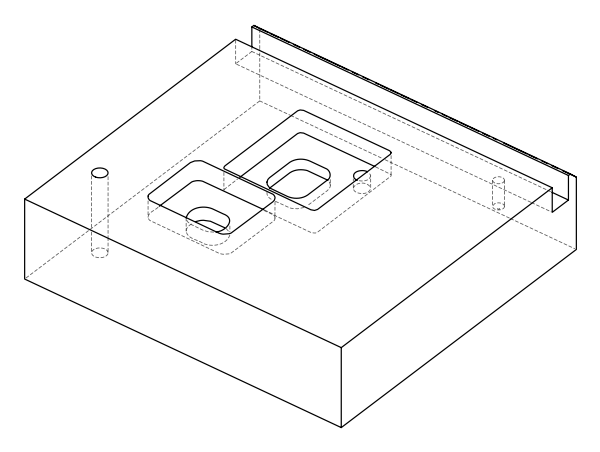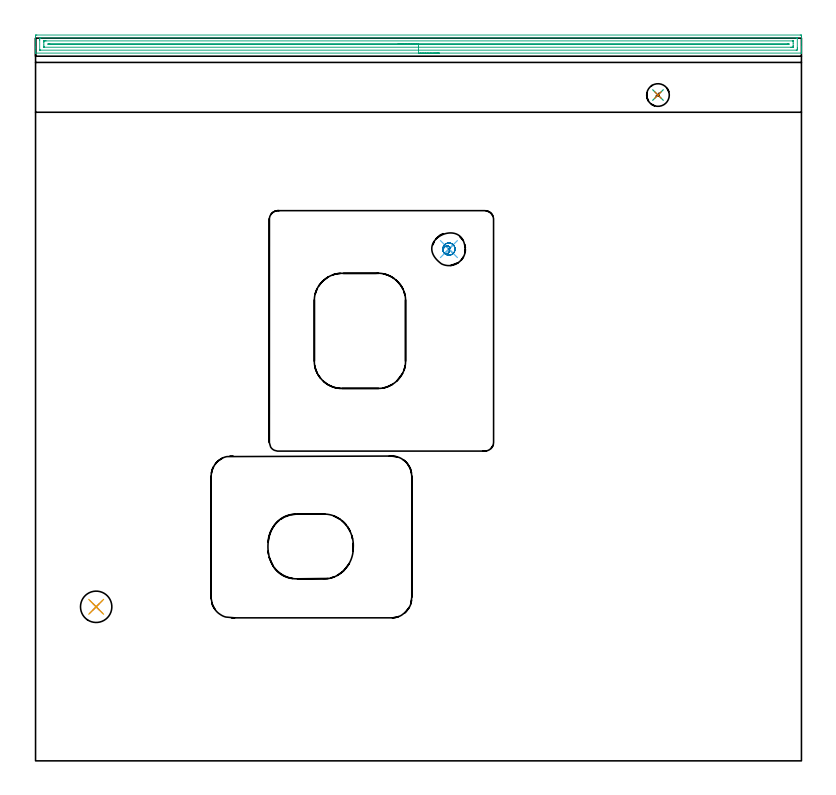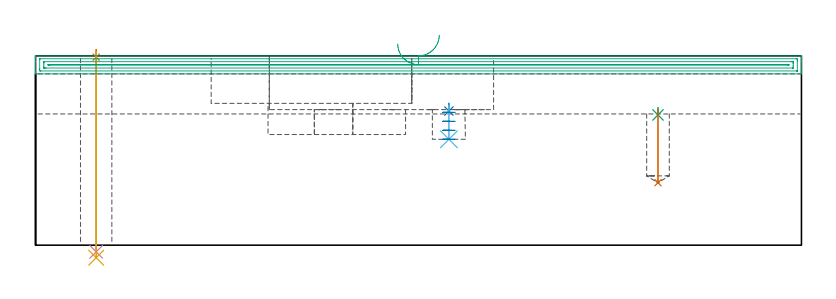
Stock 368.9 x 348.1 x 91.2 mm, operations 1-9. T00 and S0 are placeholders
(PLAN: 14 operations, 11 tool changes, 91.8 min)
(1 SPOT_DRILL | STEP1HOLE | NXT0321_9005460120000 | 0.03 min | 3 mm3)
(2 SPOT_DRILL_1 | STEP1POCKET | NXT0321_9005460120000 | 0.04 min | 2843 mm3)
(3 SPOT_DRILL_2 | STEP1POCKET_1 | NXT0321_9005460120000 | 0.03 min | 3055 mm3)
(4 DRILL_THROUGH_HOLE_INTO_CENTER | STEP1HOLE | NXT0301_065 | 0.39 min | 6298 mm3)
(5 DRILL_TO_ENLARGE_THROUGH_HOLE | STEP1HOLE | UGT0301_281 | 0.4 min | 9999 mm3)
(6 DRILL_BLIND_HOLE_INTO_CENTER | STEP1POCKET | NXT0301_128 | 0.07 min | 1570 mm3)
(7 DRILL_BLIND_HOLE_INTO_CENTER_1 | STEP1POCKET_1 | UGT0301_221 | 0.15 min | 2947 mm3)
(8 MILL_ROUGH_BLIND_HOLE_CONTOUR | STEP1POCKET | NXT0201_013 | Spiral | 0.49 min | 3564 mm3)
(9 AREA_MILL | FG_CHAMFER_SURFACE | UGT0205_001 | 11.96 min | 13963 mm3)
(10 MILL_RECTANGULAR_POCKET | POCKET_RECTANGULAR_STRAIGHT | NXT0201_009 | Follow Part, ap 2, ae 75% | 56.69 min | 318452 mm3)
(11 MILL_RECTANGULAR_POCKET_1 | POCKET_RECTANGULAR_STRAIGHT_1 | UGT0201_136 | Follow Part, ap 5, ae 75% | 1.35 min | 27385 mm3)
(12 MILL_RECTANGULAR_POCKET_2 | POCKET_RECTANGULAR_STRAIGHT_2 | UGT0201_008 | Follow Part, ap 4, ae 75% | 7.72 min | 170494 mm3)
(13 MILL_RECTANGULAR_POCKET_3 | POCKET_RECTANGULAR_STRAIGHT_3 | UGT0201_136 | Follow Part, ap 5, ae 75% | 0.95 min | 16499 mm3)
(14 MILL_RECTANGULAR_SLOT | SLOT_RECTANGULAR | UGT0201_008 | Follow Part, ap 4, ae 75% | 11.5 min | 244795 mm3)
(TOOL NXT0321_9005460120000 | NC Spot Drill, 142deg, 12mm, Carbide, Uncoated | D12 PA142 FL30 Z2)
(TOOL NXT0301_065 | Carbide Drill 9.4mm [860.1-0940-075A1-MM 2214] | D9.4 PA140 FL98 Z2)
(TOOL UGT0301_281 | Twist Drill 15.1 mm | D15.1 PA118 FL120 Z2)
(TOOL NXT0301_128 | Carbide Drill 12mm [861.1-1200-036A1-GP GC34] | D12 PA150 FL37.4 Z2)
(TOOL UGT0301_221 | Twist Drill 10.9 mm | D10.9 PA118 FL92 Z2)
(TOOL NXT0201_013 | ENDMILL 10mm | D10 FL30 Z4)
(TOOL UGT0205_001 | Chamfer Mill 20 x 3 x 45 deg. | D20 FL50 Z2)
(TOOL NXT0201_009 | ENDMILL 8mm [2P460-0800-NA 1630] | D8 FL26 Z6)
(TOOL UGT0201_136 | Carbide End Mill 20.0 | D20 FL30 Z4)
(TOOL UGT0201_008 | End Mill 16 mm | D16 FL32 Z4)
(OP 1 SPOT_DRILL)
G17 G21 G94 G90
T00 M6
G54
G17 G0 G90 X29.2 Y74.2 S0 M3
G43 Z101.2 H0
G94 G81 G98 Z90.55 F250. R94.2
G80
M5
M2
(OP 2 SPOT_DRILL_1)
G17 G21 G94 G90
T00 M6
G54
G17 G0 G90 X199.1 Y246.5 S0 M3
G43 Z101.2 H0
G94 G81 G98 Z64.616 F250. R68.3
G80
M5
M2
(OP 3 SPOT_DRILL_2)
G17 G21 G94 G90
T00 M6
G54
G17 G0 G90 X299.8 Y320.7 S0 M3
G43 Z101.2 H0
G94 G81 G98 Z62.731 F250. R66.2
G80
M5
M2
(OP 4 DRILL_THROUGH_HOLE_INTO_CENTER)
G17 G21 G94 G90
T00 M6
G54
G17 G0 G90 X29.2 Y74.2 S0 M3
G43 Z101.2 H1
G94 G73 G98 Z-3.211 F250. Q8.583 R93.2
G80
M5
M2
(OP 5 DRILL_TO_ENLARGE_THROUGH_HOLE)
G17 G21 G94 G90
T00 M6
G54
G17 G0 G90 X29.2 Y74.2 S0 M3
G43 Z101.2 H0
G94 G73 G98 Z-6.036 F250. Q13.891 R93.2
G80
M5
M2
(OP 6 DRILL_BLIND_HOLE_INTO_CENTER)
G17 G21 G94 G90
T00 M6
G54
G17 G0 G90 X199.1 Y246.5 S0 M3
G43 Z101.2 H1
G94 G81 G98 Z51. F250. R67.3
G80
M5
M2
(OP 7 DRILL_BLIND_HOLE_INTO_CENTER_1)
G17 G21 G94 G90
T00 M6
G54
G17 G0 G90 X299.8 Y320.7 S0 M3
G43 Z101.2 H0
G94 G81 G98 Z30.1 F250. R65.2
G80
M5
M2
(OP 8 MILL_ROUGH_BLIND_HOLE_CONTOUR)
G17 G21 G94 G90
T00 M6
G54
G17 G0 G90 X199.1 Y246.5 S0 M3
G43 Z101.2 H0
Z63.975
G94 G3 X199.556 Y247.108 R0.475 F250.
X198.688 Y247.916 R1.157
X196.654 Y247.113 R1.971
X196.609 Y244.919 R1.984
X200.681 Y244.009 R2.95
X196.609 Y244.919 R-2.95
X198.645 Y244.464 R1.475
X199.1 Y246.5 R1.475
G0 Z59.65
G3 X199.556 Y247.108 R0.475
X198.688 Y247.916 R1.157
X196.654 Y247.113 R1.971
X196.609 Y244.919 R1.984
X200.681 Y244.009 R2.95
X196.609 Y244.919 R-2.95
X198.645 Y244.464 R1.475
X199.1 Y246.5 R1.475
G0 Z55.325
G3 X199.556 Y247.108 R0.475
X198.688 Y247.916 R1.157
X196.654 Y247.113 R1.971
X196.609 Y244.919 R1.984
X200.681 Y244.009 R2.95
X196.609 Y244.919 R-2.95
X198.645 Y244.464 R1.475
X199.1 Y246.5 R1.475
G0 Z51.
G3 X199.556 Y247.108 R0.475
X198.688 Y247.916 R1.157
X196.654 Y247.113 R1.971
X196.609 Y244.919 R1.984
X200.681 Y244.009 R2.95
X196.609 Y244.919 R-2.95
X198.645 Y244.464 R1.475
X199.1 Y246.5 R1.475
G0 Z101.2
M5
M2
(OP 9 AREA_MILL)
G17 G21 G94 G90
T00 M6
G54
G17 G0 G90 X194.45 Y340.9 S1061 M3
G43 Z101.2 H0
G94 G1 X194.412 Z100.328 F250.
X194.298 Z99.463
X194.109 Z98.612
X193.847 Z97.78
X193.513 Z96.974
X193.11 Z96.2
X192.642 Z95.464
X192.11 Z94.772
X191.521 Z94.129
X190.878 Z93.54
X190.186 Z93.008
X189.45 Z92.54
X188.676 Z92.137
X187.87 Z91.803
X187.038 Z91.541
X186.186 Z91.352
X185.322 Z91.238
X184.45 Z91.2
X0.159
X0.01 Y340.902 Z91.188
X0.002 Y341.041 Z91.052
X0. Y341.185 Z90.914
Y341.551 Z90.548
Y342.178 Z89.917
Y343.369 Z88.728
Y343.933 Z88.161
Y348.918 Z83.179
X0.003 Y349.2 Z82.897
X0.01 Y349.592 Z82.505
X0.202 Y349.596 Z82.502
X0.605 Y349.6 Z82.5
X368.295 Y349.599 Z82.501
X368.698 Y349.596 Z82.502
X368.89 Y349.592 Z82.505
X368.9 Y349.2 Z82.897
Y343.933 Z88.161
Y343.369 Z88.728
Y343.056 Z89.04
Y342.491 Z89.605
Y342.178 Z89.917
Y341.551 Z90.548
Y341.185 Z90.914
X368.898 Y341.041 Z91.052
X368.89 Y340.902 Z91.188
X368.741 Y340.9 Z91.2
X184.45
Y342.314 Z89.786
X2.39
X2.251 Y342.315 Z89.785
X2.04 Y342.319 Z89.781
X2.018 Y342.321 Z89.779
X2.01 Y342.329 Z89.771
X2.004 Y342.357 Z89.743
X2.002 Y342.386 Z89.714
X2. Y342.561 Z89.539
Y346.95 Z85.15
X2.003 Y347.444 Z84.656
X2.007 Y347.821 Z84.279
X2.023 Y348.179 Z83.921
X2.39 Y348.184 Z83.916
X2.53 Y348.185 Z83.915
X366.51 Y348.186 Z83.914
X366.649 Y348.185 Z83.915
X366.86 Y348.181 Z83.919
X366.882 Y348.179 Z83.921
X366.89 Y348.171 Z83.929
X366.896 Y348.143 Z83.957
X366.898 Y348.114 Z83.986
X366.9 Y347.939 Z84.161
Y343.55 Z88.55
X366.897 Y343.056 Z89.044
X366.893 Y342.679 Z89.421
X366.877 Y342.321 Z89.779
X366.51 Y342.316 Z89.784
X366.37 Y342.315 Z89.785
X184.45 Y342.314 Z89.786
Y343.728 Z88.372
X4.175 Y343.729 Z88.371
X4.106 Y343.73 Z88.37
X4.051 Y343.732 Z88.368
X4.021 Y343.735 Z88.365
X4.01 Y343.762 Z88.338
X4.005 Y343.933 Z88.167
X4.001 Y344.105 Z87.995
X4. Y344.811 Z87.289
Y345.861 Z86.239
X4.002 Y346.567 Z85.533
X4.004 Y346.735 Z85.365
X4.009 Y346.759 Z85.341
X4.022 Y346.765 Z85.335
X4.071 Y346.768 Z85.332
X4.175 Y346.77 Z85.33
X4.859 Y346.771 Z85.329
X5.068 Y346.772 Z85.328
X364.725 Y346.771 Z85.329
X364.794 Y346.77 Z85.33
X364.849 Y346.768 Z85.332
X364.879 Y346.765 Z85.335
X364.89 Y346.738 Z85.362
X364.895 Y346.567 Z85.533
X364.899 Y346.395 Z85.705
X364.9 Y345.689 Z86.411
Y344.639 Z87.461
X364.898 Y343.933 Z88.167
X364.896 Y343.765 Z88.335
X364.891 Y343.741 Z88.359
X364.878 Y343.735 Z88.365
X364.829 Y343.733 Z88.367
X364.725 Y343.73 Z88.37
X364.041 Y343.729 Z88.371
X363.832 Y343.728 Z88.372
X184.45
Y345.143 Z86.957
X6.515
X6.297 Y345.145 Z86.955
X6.188 Y345.148 Z86.952
X6.01 Y345.157 Z86.943
X6.009 Y345.25 Z86.85
X6.01 Y345.343 Z86.757
X6.188 Y345.352 Z86.748
X6.299 Y345.355 Z86.745
X6.634 Y345.357 Z86.743
X6.853
X362.385
X362.603 Y345.355 Z86.745
X362.712 Y345.352 Z86.748
X362.89 Y345.343 Z86.757
X362.891 Y345.25 Z86.85
X362.89 Y345.157 Z86.943
X362.712 Y345.148 Z86.952
X362.601 Y345.145 Z86.955
X362.266 Y345.143 Z86.957
X362.047
X184.45
X183.578 Z86.995
X182.714 Z87.109
X181.862 Z87.298
X181.03 Z87.56
X180.224 Z87.894
X179.45 Z88.297
X178.714 Z88.766
X178.022 Z89.297
X177.379 Z89.886
X176.79 Z90.529
X176.258 Z91.222
X175.79 Z91.957
X175.387 Z92.731
X175.053 Z93.537
X174.791 Z94.369
X174.602 Z95.221
X174.488 Z96.086
X174.45 Z96.957
G0 Z101.2
M5
M2
